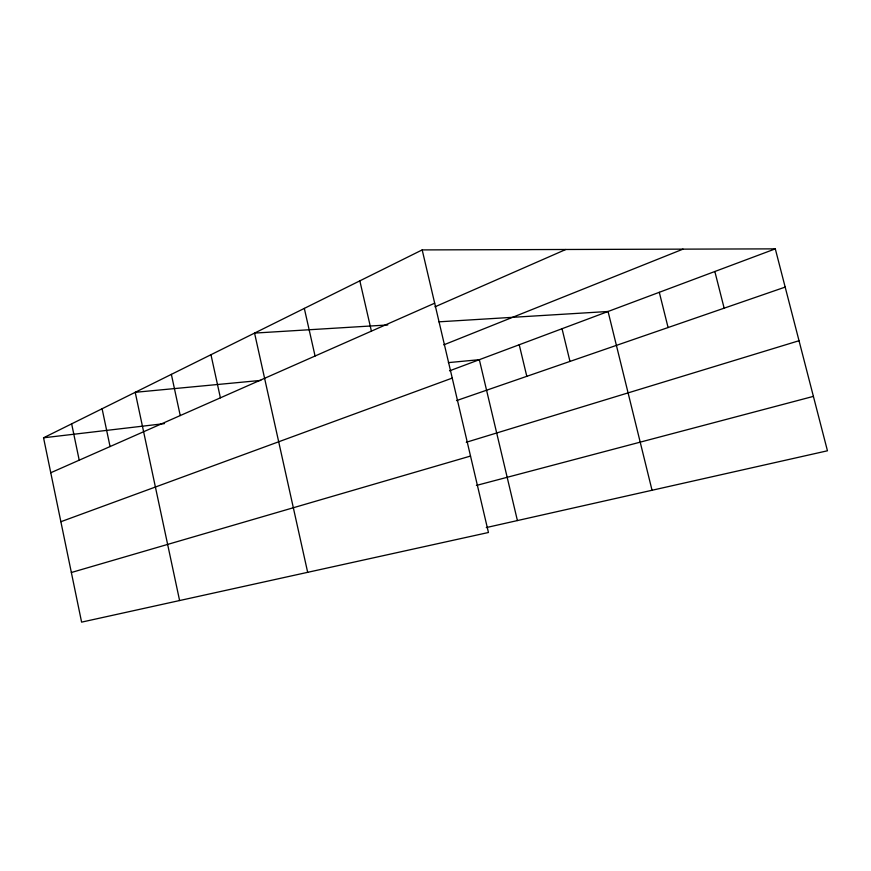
<?xml version="1.0" encoding="UTF-8"?>
<svg xmlns="http://www.w3.org/2000/svg" width="871" height="871" viewBox="0 0 871 871"><rect width="100%" height="100%" fill="white"/><g stroke="black" fill="none" stroke-linecap="round" stroke-linejoin="round"><path stroke-width="1.31" d="M422.185 249.912L488.446 532.497L81.602 622.134L43.55 437.797L422.185 249.912L775.299 248.866L827.45 450.786L486.268 527.576M50.768 472.746L434.683 303.195M434.988 306.81L565.802 249.487M443.775 344.851L683.006 249.139M449.523 370.85L775.299 248.866M60.872 521.718L452.245 378.09M456.502 400.606L785.174 287.103M466.268 442.272L799.023 340.724M71.357 572.508L470.525 456.056M476.393 485.441L813.394 396.381M43.55 437.797L164.51 423.6M260.788 380.409L135.212 392.309L179.6 600.544M448.369 362.619L479.344 359.69L517.407 520.564M387.769 324.948L254.561 333.092L307.67 572.323M438.919 321.824L608.067 311.491L652.041 490.264M714.841 271.502L724.149 308.182M659.293 292.308L668.09 327.54M562.035 328.726L569.972 361.421M519.236 344.753L526.803 376.326M359.843 280.843L371.405 331.143M304.317 308.399L315.073 356.021M210.967 354.726L220.396 397.829M171.358 374.378L180.243 415.565M102.092 408.749L110.062 446.551M71.651 423.861L79.217 460.182"/></g></svg>
